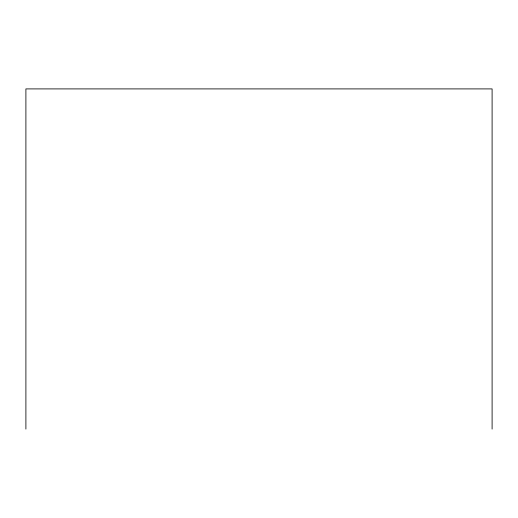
<?xml version="1.0" encoding="UTF-8"?>
<svg xmlns="http://www.w3.org/2000/svg" width="518" height="518" viewBox="0 0 518 518"><rect width="100%" height="100%" fill="white"/><g stroke="black" fill="none" stroke-linecap="round" stroke-linejoin="round"><path stroke-width="0.78" d="M492.1 429.092L492.1 88.908L25.9 88.908L25.9 429.092"/></g></svg>
